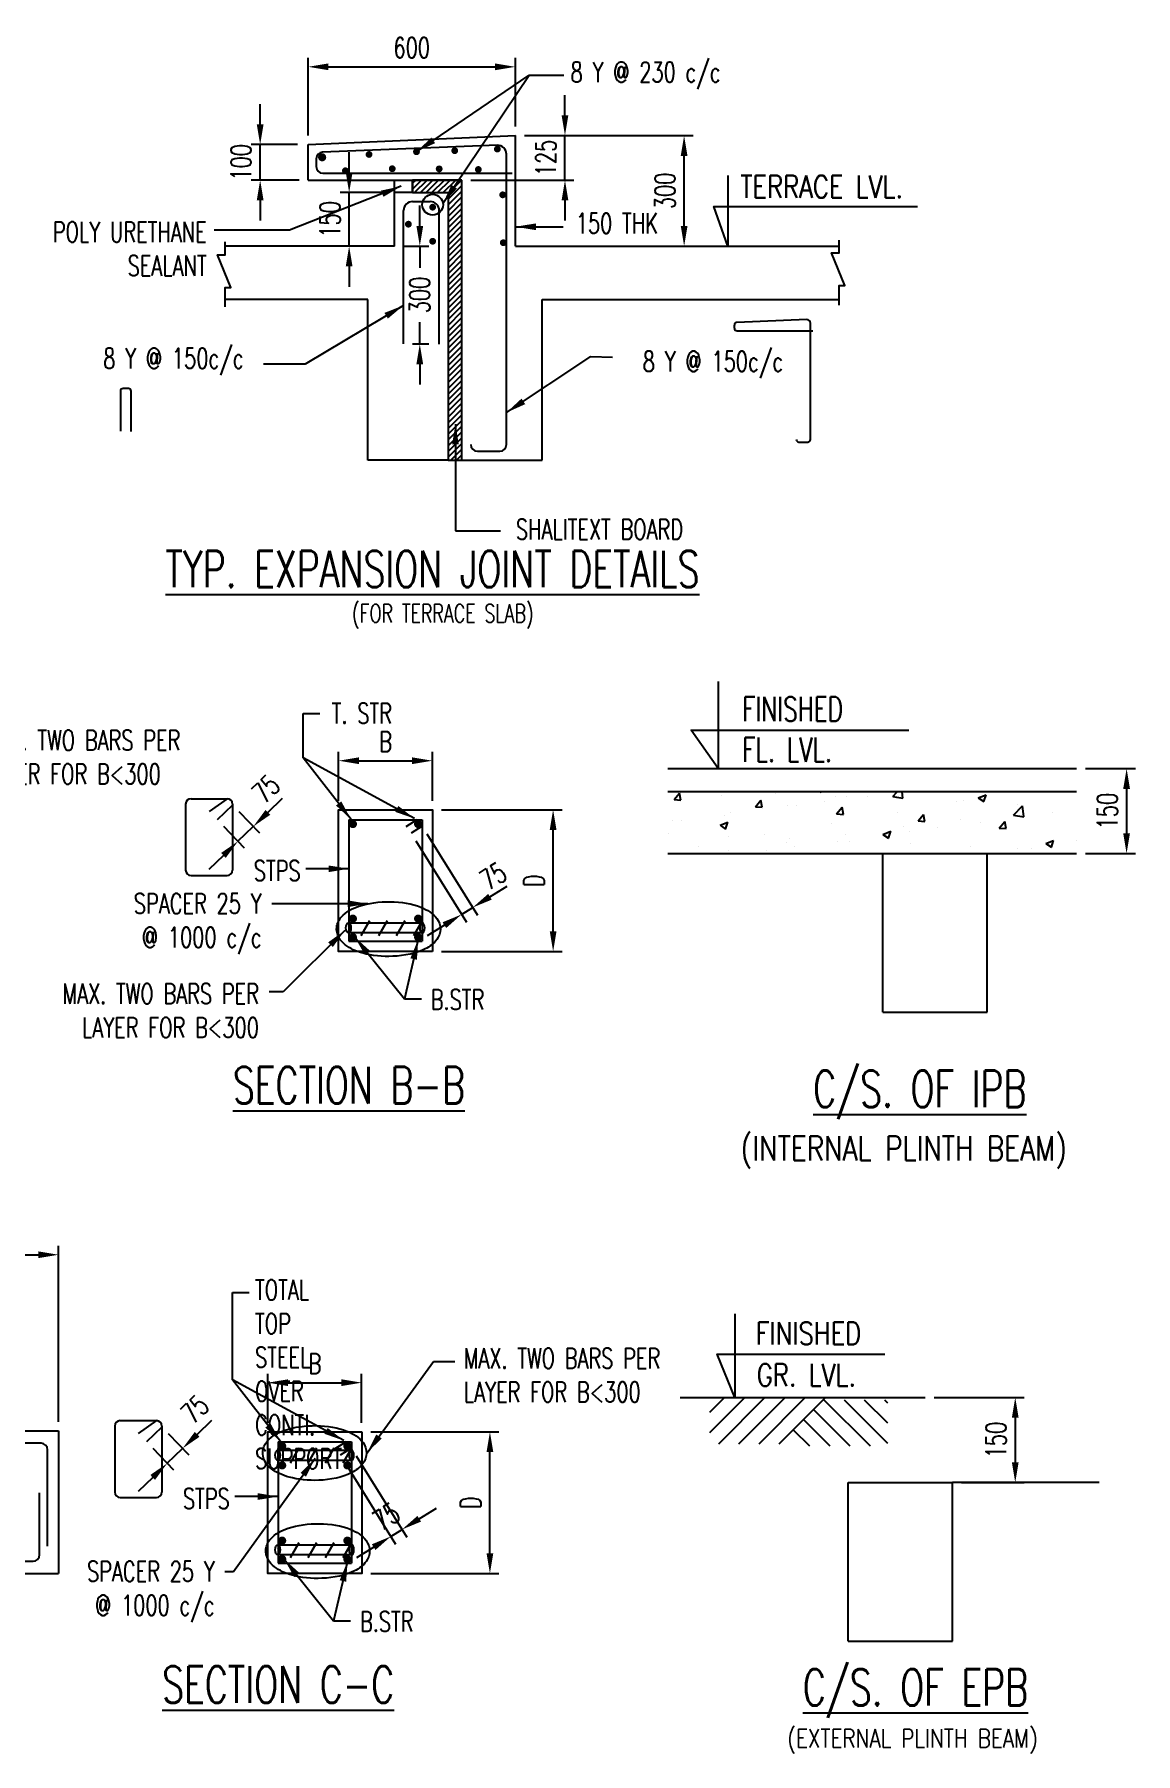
# Model space of a CAD drawing. Header units: inches. Extents: x 61991 to 161106, y 29687 to 64402.
# Drawn here: x 65869 to 66358, y 35035 to 35798 of the extents above; entities that cross this region are included whole.
import ezdxf

# ---------------------------------------------------------------- set-up
doc = ezdxf.new("R2010")
doc.units = ezdxf.units.IN
doc.header["$MEASUREMENT"] = 0
doc.header["$PDMODE"] = 2
for name, color, linetype in [('dim', 5, 'Continuous'), ('hatch', 8, 'Continuous'), ('level', 3, 'Continuous'), ('LEVEL SECTION', 3, 'Continuous'), ('LINE CUT', 8, 'Continuous'), ('R.C.C. STRUCTURE', 4, 'Continuous'), ('reinforcement', 6, 'Continuous'), ('REINFORCEMENT STIRRUPS', 2, 'Continuous'), ('TEXT MIDIUM', 2, 'Continuous'), ('TEXT NORMAL', 4, 'Continuous'), ('title', 6, 'Continuous')]:
    doc.layers.add(name, color=color, linetype=linetype)
doc.styles.add('ROMANS', font='R.SHX', dxfattribs={"width": 0.7})
doc.styles.add('T1', font='r.shx', dxfattribs={"width": 0.85, "height": 2.25})
doc.dimstyles.new('DIM96', dxfattribs={"dimscale": 0, "dimtxt": 9, "dimasz": 9, "dimexe": 4, "dimexo": 4, "dimgap": 4, "dimtad": 1, "dimdec": 0, "dimzin": 1, "dimdsep": 46, "dimlunit": 4, "dimtxsty": 'ROMANS', "dimcen": 0, "dimclrd": 5, "dimclre": 5, "dimclrt": 4, "dimadec": 0, "dimazin": 0, "dimtfac": 1, "dimtdec": 0, "dimtix": 1, "dimtmove": 2, "dimatfit": 3, "dimfxl": 0, "dimfrac": 1, "dimtzin": 0, "dimlwd": -1, "dimlwe": -1, "dimarcsym": 0})

# ---------------------------------------------------------------- blocks, each defined once
blk = doc.blocks.new('*D90')
at = {"layer": 'Defpoints', "color": 0, "transparency": 16777216}
for p in [(66082.49, 35753.26), (66157.42, 35753.26), (66082.49, 35704.15)]:
    blk.add_point(p, dxfattribs=at)
at = {"layer": 'dim', "color": 5, "transparency": 16777216}
for p, q in [((66086.49, 35753.26), (66161.42, 35753.26)), ((66157.42, 35713.15), (66157.42, 35744.26)), ((66086.49, 35704.15), (66161.42, 35704.15))]:
    blk.add_line(p, q, dxfattribs=at)
for points in [[(66155.92, 35744.26), (66158.92, 35744.26), (66157.42, 35753.26)], [(66155.92, 35713.15), (66158.92, 35713.15), (66157.42, 35704.15)]]:
    blk.add_solid(points, dxfattribs=at)
at = {"layer": 'dim', "color": 4, "transparency": 16777216, "insert": (66148.92, 35728.71), "char_height": 9, "attachment_point": 5, "rotation": 90, "style": 'ROMANS'}
blk.add_mtext('300', dxfattribs=at)
blk = doc.blocks.new('*D103')
at = {"layer": 'Defpoints', "color": 0, "transparency": 16777216}
for p in [(66008.68, 35727.91), (66028.89, 35727.91), (66028.89, 35704.15)]:
    blk.add_point(p, dxfattribs=at)
at = {"layer": 'dim', "color": 5, "transparency": 16777216}
for p, q in [((66008.68, 35736.91), (66008.68, 35745.91)), ((66024.89, 35727.91), (66004.68, 35727.91)), ((66008.68, 35704.15), (66008.68, 35727.91)), ((66024.89, 35704.15), (66004.68, 35704.15)), ((66008.68, 35695.15), (66008.68, 35686.15))]:
    blk.add_line(p, q, dxfattribs=at)
for points in [[(66007.18, 35736.91), (66010.18, 35736.91), (66008.68, 35727.91)], [(66007.18, 35695.15), (66010.18, 35695.15), (66008.68, 35704.15)]]:
    blk.add_solid(points, dxfattribs=at)
at = {"layer": 'dim', "color": 4, "transparency": 16777216, "insert": (66000.18, 35716.03), "char_height": 9, "attachment_point": 5, "rotation": 90, "style": 'ROMANS'}
blk.add_mtext('150 ', dxfattribs=at)
blk = doc.blocks.new('*D105')
at = {"layer": 'Defpoints', "color": 0, "transparency": 16777216}
for p in [(66028.89, 35704.15), (66040.05, 35704.15), (66032.85, 35660.71)]:
    blk.add_point(p, dxfattribs=at)
at = {"layer": 'dim', "color": 5, "transparency": 16777216}
for p, q in [((66040.05, 35713.15), (66040.05, 35722.15)), ((66032.89, 35704.15), (66044.05, 35704.15)), ((66040.05, 35704.15), (66040.05, 35694.53)), ((66040.05, 35660.71), (66040.05, 35670.33)), ((66036.85, 35660.71), (66044.05, 35660.71)), ((66040.05, 35651.71), (66040.05, 35642.71))]:
    blk.add_line(p, q, dxfattribs=at)
for points in [[(66038.55, 35713.15), (66041.55, 35713.15), (66040.05, 35704.15)], [(66038.55, 35651.71), (66041.55, 35651.71), (66040.05, 35660.71)]]:
    blk.add_solid(points, dxfattribs=at)
at = {"layer": 'dim', "color": 4, "transparency": 16777216, "insert": (66040.05, 35682.43), "char_height": 9, "attachment_point": 5, "rotation": 90, "style": 'ROMANS'}
blk.add_mtext('300 ', dxfattribs=at)
blk = doc.blocks.new('*D116')
at = {"layer": 'Defpoints', "color": 0, "transparency": 16777216}
for p in [(66082.49, 35783.8), (66082.49, 35753.26), (65990.46, 35749.3)]:
    blk.add_point(p, dxfattribs=at)
at = {"layer": 'dim', "color": 5, "transparency": 16777216}
for p, q in [((65990.46, 35753.3), (65990.46, 35787.8)), ((65999.46, 35783.8), (66073.49, 35783.8)), ((66082.49, 35757.26), (66082.49, 35787.8))]:
    blk.add_line(p, q, dxfattribs=at)
for points in [[(65999.46, 35785.3), (65999.46, 35782.3), (65990.46, 35783.8)], [(66073.49, 35785.3), (66073.49, 35782.3), (66082.49, 35783.8)]]:
    blk.add_solid(points, dxfattribs=at)
at = {"layer": 'dim', "color": 4, "transparency": 16777216, "insert": (66036.48, 35792.3), "char_height": 9, "attachment_point": 5, "style": 'ROMANS'}
blk.add_mtext('600', dxfattribs=at)
blk = doc.blocks.new('*D117')
at = {"layer": 'Defpoints', "color": 0, "transparency": 16777216}
for p in [(65969.17, 35749.28), (65989.78, 35749.28), (65990.46, 35733.47)]:
    blk.add_point(p, dxfattribs=at)
at = {"layer": 'dim', "color": 5, "transparency": 16777216}
for p, q in [((65969.17, 35758.28), (65969.17, 35767.28)), ((65985.78, 35749.28), (65965.17, 35749.28)), ((65969.17, 35733.47), (65969.17, 35749.28)), ((65986.46, 35733.47), (65965.17, 35733.47)), ((65969.17, 35724.47), (65969.17, 35715.47))]:
    blk.add_line(p, q, dxfattribs=at)
for points in [[(65967.67, 35758.28), (65970.67, 35758.28), (65969.17, 35749.28)], [(65967.67, 35724.47), (65970.67, 35724.47), (65969.17, 35733.47)]]:
    blk.add_solid(points, dxfattribs=at)
at = {"layer": 'dim', "color": 4, "transparency": 16777216, "insert": (65960.67, 35741.37), "char_height": 9, "attachment_point": 5, "rotation": 90, "style": 'ROMANS'}
blk.add_mtext('100 ', dxfattribs=at)
blk = doc.blocks.new('*D118')
at = {"layer": 'Defpoints', "color": 0, "transparency": 16777216}
for p in [(66082.49, 35753.26), (66104.52, 35753.26), (66058.73, 35733.47)]:
    blk.add_point(p, dxfattribs=at)
at = {"layer": 'dim', "color": 5, "transparency": 16777216}
for p, q in [((66104.52, 35762.26), (66104.52, 35771.26)), ((66086.49, 35753.26), (66108.52, 35753.26)), ((66104.52, 35733.47), (66104.52, 35753.26)), ((66062.73, 35733.47), (66108.52, 35733.47)), ((66104.52, 35724.47), (66104.52, 35715.47))]:
    blk.add_line(p, q, dxfattribs=at)
for points in [[(66103.02, 35762.26), (66106.02, 35762.26), (66104.52, 35753.26)], [(66103.02, 35724.47), (66106.02, 35724.47), (66104.52, 35733.47)]]:
    blk.add_solid(points, dxfattribs=at)
at = {"layer": 'dim', "color": 4, "transparency": 16777216, "insert": (66096.02, 35743.36), "char_height": 9, "attachment_point": 5, "rotation": 90, "style": 'ROMANS'}
blk.add_mtext('125 ', dxfattribs=at)
blk = doc.blocks.new('*D120')
at = {"layer": 'Defpoints', "color": 0, "transparency": 16777216}
for p in [(66264.4, 35192.76), (66276.61, 35155.02), (66304.45, 35155.02)]:
    blk.add_point(p, dxfattribs=at)
at = {"layer": 'dim', "color": 5, "transparency": 16777216}
for p, q in [((66268.4, 35192.76), (66308.45, 35192.76)), ((66304.45, 35183.76), (66304.45, 35164.02)), ((66280.61, 35155.02), (66308.45, 35155.02))]:
    blk.add_line(p, q, dxfattribs=at)
for points in [[(66302.95, 35183.76), (66305.95, 35183.76), (66304.45, 35192.76)], [(66302.95, 35164.02), (66305.95, 35164.02), (66304.45, 35155.02)]]:
    blk.add_solid(points, dxfattribs=at)
at = {"layer": 'dim', "color": 4, "transparency": 16777216, "insert": (66295.95, 35173.89), "char_height": 9, "attachment_point": 5, "rotation": 90, "style": 'ROMANS'}
blk.add_mtext('150', dxfattribs=at)
blk = doc.blocks.new('*D142')
at = {"layer": 'Defpoints', "color": 0, "transparency": 16777216}
for p in [(65879.63, 35256.18), (65769.37, 35215.76), (65879.63, 35177.98)]:
    blk.add_point(p, dxfattribs=at)
at = {"layer": 'dim', "color": 5, "transparency": 16777216}
for p, q in [((65769.37, 35219.76), (65769.37, 35260.18)), ((65778.37, 35256.18), (65870.63, 35256.18)), ((65879.63, 35181.98), (65879.63, 35260.18))]:
    blk.add_line(p, q, dxfattribs=at)
for points in [[(65778.37, 35257.68), (65778.37, 35254.68), (65769.37, 35256.18)], [(65870.63, 35257.68), (65870.63, 35254.68), (65879.63, 35256.18)]]:
    blk.add_solid(points, dxfattribs=at)
at = {"layer": 'dim', "color": 4, "transparency": 16777216, "insert": (65824.5, 35267.04), "char_height": 9, "attachment_point": 5, "style": 'ROMANS'}
blk.add_mtext('L(CANT)', dxfattribs=at)
blk = doc.blocks.new('*D154')
at = {"layer": 'Defpoints', "color": 0, "transparency": 16777216}
for p in [(66014.24, 35199.36), (65972.6, 35177.56), (66014.24, 35177.56)]:
    blk.add_point(p, dxfattribs=at)
at = {"layer": 'dim', "color": 5, "transparency": 16777216}
for p, q in [((65972.6, 35181.56), (65972.6, 35203.36)), ((66014.24, 35181.56), (66014.24, 35203.36)), ((65981.6, 35199.36), (66005.24, 35199.36))]:
    blk.add_line(p, q, dxfattribs=at)
for points in [[(65981.6, 35200.86), (65981.6, 35197.86), (65972.6, 35199.36)], [(66005.24, 35200.86), (66005.24, 35197.86), (66014.24, 35199.36)]]:
    blk.add_solid(points, dxfattribs=at)
at = {"layer": 'dim', "color": 4, "transparency": 16777216, "insert": (65993.42, 35207.86), "char_height": 9, "attachment_point": 5, "style": 'ROMANS'}
blk.add_mtext('B', dxfattribs=at)
blk = doc.blocks.new('*D155')
at = {"layer": 'Defpoints', "color": 0, "transparency": 16777216}
for p in [(66014.24, 35177.56), (66071.19, 35177.56), (66014.24, 35114.61)]:
    blk.add_point(p, dxfattribs=at)
at = {"layer": 'dim', "color": 5, "transparency": 16777216}
for p, q in [((66018.24, 35177.56), (66075.19, 35177.56)), ((66071.19, 35123.61), (66071.19, 35168.56)), ((66018.24, 35114.61), (66075.19, 35114.61))]:
    blk.add_line(p, q, dxfattribs=at)
for points in [[(66069.69, 35168.56), (66072.69, 35168.56), (66071.19, 35177.56)], [(66069.69, 35123.61), (66072.69, 35123.61), (66071.19, 35114.61)]]:
    blk.add_solid(points, dxfattribs=at)
at = {"layer": 'dim', "color": 4, "transparency": 16777216, "insert": (66062.69, 35146.09), "char_height": 9, "attachment_point": 5, "rotation": 90, "style": 'ROMANS'}
blk.add_mtext('D', dxfattribs=at)
blk = doc.blocks.new('*X12')
at = {"color": 0}
for p, q in [((50956, 68067), (51004, 68125)), ((50956, 68067), (51016, 68062)), ((51016, 68062), (51004, 68125)), ((51376, 68105), (51376, 68105)), ((51673, 68004), (51721, 68062)), ((51673, 68004), (51733, 67999)), ((51733, 67999), (51721, 68062)), ((51848, 68118), (51848, 68118)), ((51956, 68017), (51956, 68017)), ((52035, 68013), (52035, 68013)), ((52241, 68135), (52251, 68129)), ((52251, 68129), (52253, 68135)), ((52286, 68046), (52286, 68046)), ((52382, 68096), (52382, 68096)), ((52390, 67942), (52439, 67999)), ((52450, 67936), (52439, 67999)), ((52476, 68092), (52476, 68092)), ((52664, 68096), (52664, 68096)), ((52885, 68095), (52923, 68135)), ((52885, 68095), (52974, 68081)), ((52916, 68073), (52916, 68073)), ((52974, 68081), (52967, 68135)), ((53450, 68051), (53450, 68051)), ((53507, 68056), (53507, 68056)), ((53638, 68083), (53708, 68109)), ((53638, 68083), (53688, 68049)), ((53688, 68049), (53708, 68109)), ((53952, 67930), (54030, 68011)), ((53983, 68028), (53983, 68028)), ((54041, 67916), (54030, 68011)), ((50938, 67883), (50938, 67883)), ((51025, 67880), (51025, 67880)), ((51361, 67840), (51431, 67867)), ((51361, 67840), (51410, 67807)), ((51404, 67930), (51404, 67930)), ((51410, 67807), (51431, 67867)), ((51451, 67953), (51451, 67953)), ((52341, 67856), (52341, 67856)), ((52390, 67942), (52450, 67936)), ((52924, 67956), (52924, 67956)), ((53108, 67879), (53156, 67936)), ((53108, 67879), (53167, 67874)), ((53167, 67874), (53156, 67936)), ((53482, 67894), (53482, 67894)), ((53662, 67867), (53662, 67867)), ((53825, 67816), (53873, 67874)), ((53885, 67811), (53873, 67874)), ((53952, 67930), (54041, 67916)), ((54001, 67969), (54001, 67969)), ((54293, 67950), (54293, 67950)), ((50905, 67767), (50905, 67767)), ((51438, 67744), (51438, 67744)), ((51757, 67755), (51757, 67755)), ((51944, 67685), (51944, 67685)), ((51972, 67722), (51972, 67722)), ((52401, 67701), (52401, 67701)), ((52464, 67760), (52464, 67760)), ((52506, 67699), (52506, 67699)), ((52798, 67760), (52868, 67787)), ((52798, 67760), (52848, 67726)), ((52848, 67726), (52868, 67787)), ((52977, 67830), (52977, 67830)), ((53033, 67784), (53033, 67784)), ((53283, 67817), (53283, 67817)), ((53825, 67816), (53885, 67811)), ((54235, 67680), (54305, 67707)), ((54285, 67646), (54305, 67707)), ((54503, 67706), (54503, 67706)), ((51174, 67655), (51174, 67655)), ((51439, 67621), (51439, 67621)), ((51772, 67618), (51772, 67618)), ((52022, 67651), (52022, 67651)), ((53040, 67677), (53040, 67677)), ((53574, 67654), (53574, 67654)), ((53989, 67636), (53989, 67636)), ((54107, 67632), (54107, 67632)), ((54235, 67680), (54285, 67646)), ((54281, 67589), (54281, 67589))]:
    blk.add_line(p, q, dxfattribs=at)
blk = doc.blocks.new('*D156')
at = {"layer": 'Defpoints', "color": 0, "transparency": 16777216}
for p in [(66331.61, 35472.1), (66331.61, 35434.36), (66353.89, 35434.36)]:
    blk.add_point(p, dxfattribs=at)
at = {"layer": 'dim', "color": 5, "transparency": 16777216}
for p, q in [((66335.61, 35472.1), (66357.89, 35472.1)), ((66353.89, 35463.1), (66353.89, 35443.36)), ((66335.61, 35434.36), (66357.89, 35434.36))]:
    blk.add_line(p, q, dxfattribs=at)
for points in [[(66352.39, 35463.1), (66355.39, 35463.1), (66353.89, 35472.1)], [(66352.39, 35443.36), (66355.39, 35443.36), (66353.89, 35434.36)]]:
    blk.add_solid(points, dxfattribs=at)
at = {"layer": 'dim', "color": 4, "transparency": 16777216, "insert": (66345.39, 35453.23), "char_height": 9, "attachment_point": 5, "rotation": 90, "style": 'ROMANS'}
blk.add_mtext('150', dxfattribs=at)
blk = doc.blocks.new('*D157')
at = {"layer": 'Defpoints', "color": 0, "transparency": 16777216}
for p in [(65925.47, 35179.68), (65918.67, 35173.09), (65934.71, 35170.14)]:
    blk.add_point(p, dxfattribs=at)
at = {"layer": 'dim', "color": 5, "transparency": 16777216}
for p, q in [((65941.17, 35176.4), (65947.64, 35182.66)), ((65928.25, 35176.8), (65937.5, 35167.27)), ((65921.45, 35170.22), (65930.7, 35160.68)), ((65927.91, 35163.55), (65934.71, 35170.14)), ((65921.45, 35157.29), (65914.99, 35151.02))]:
    blk.add_line(p, q, dxfattribs=at)
for points in [[(65940.13, 35177.48), (65942.22, 35175.32), (65934.71, 35170.14)], [(65920.41, 35158.37), (65922.49, 35156.21), (65927.91, 35163.55)]]:
    blk.add_solid(points, dxfattribs=at)
at = {"layer": 'dim', "color": 4, "transparency": 16777216, "insert": (65940.19, 35187.56), "char_height": 9, "attachment_point": 5, "rotation": 44.0995, "style": 'ROMANS'}
blk.add_mtext('75', dxfattribs=at)
blk = doc.blocks.new('*D158')
at = {"layer": 'Defpoints', "color": 0, "transparency": 16777216}
for p in [(66004.75, 35167.13), (66009.7, 35170.22), (66032.16, 35134.16)]:
    blk.add_point(p, dxfattribs=at)
at = {"layer": 'dim', "color": 5, "transparency": 16777216}
for p, q in [((66006.86, 35163.74), (66029.32, 35127.68)), ((66011.81, 35166.82), (66034.27, 35130.77)), ((66039.8, 35138.92), (66047.44, 35143.68)), ((66027.21, 35131.08), (66032.16, 35134.16)), ((66019.57, 35126.32), (66011.93, 35121.56))]:
    blk.add_line(p, q, dxfattribs=at)
for points in [[(66039, 35140.19), (66040.59, 35137.65), (66032.16, 35134.16)], [(66018.78, 35127.59), (66020.36, 35125.05), (66027.21, 35131.08)]]:
    blk.add_solid(points, dxfattribs=at)
at = {"layer": 'dim', "color": 4, "transparency": 16777216, "insert": (66025.19, 35139.83), "char_height": 9, "attachment_point": 5, "rotation": 31.92049, "style": 'ROMANS'}
blk.add_mtext('75', dxfattribs=at)
blk = doc.blocks.new('*D162')
at = {"layer": 'Defpoints', "color": 0, "transparency": 16777216}
for p in [(66041.1, 35446.47), (66036.15, 35443.39), (66063.56, 35410.42)]:
    blk.add_point(p, dxfattribs=at)
at = {"layer": 'dim', "color": 5, "transparency": 16777216}
for p, q in [((66038.27, 35440), (66060.73, 35403.94)), ((66043.22, 35443.08), (66065.68, 35407.02)), ((66071.2, 35415.17), (66078.84, 35419.93)), ((66058.61, 35407.33), (66063.56, 35410.42)), ((66050.98, 35402.57), (66043.34, 35397.82))]:
    blk.add_line(p, q, dxfattribs=at)
for points in [[(66070.41, 35416.45), (66072, 35413.9), (66063.56, 35410.42)], [(66050.18, 35403.85), (66051.77, 35401.3), (66058.61, 35407.33)]]:
    blk.add_solid(points, dxfattribs=at)
at = {"layer": 'dim', "color": 4, "transparency": 16777216, "insert": (66072.66, 35424.32), "char_height": 9, "attachment_point": 5, "rotation": 31.92049, "style": 'ROMANS'}
blk.add_mtext('75', dxfattribs=at)
blk = doc.blocks.new('*D163')
at = {"layer": 'Defpoints', "color": 0, "transparency": 16777216}
for p in [(66045.65, 35475.61), (66004.01, 35453.82), (66045.65, 35453.82)]:
    blk.add_point(p, dxfattribs=at)
at = {"layer": 'dim', "color": 5, "transparency": 16777216}
for p, q in [((66004.01, 35457.82), (66004.01, 35479.61)), ((66045.65, 35457.82), (66045.65, 35479.61)), ((66013.01, 35475.61), (66036.65, 35475.61))]:
    blk.add_line(p, q, dxfattribs=at)
for points in [[(66013.01, 35477.11), (66013.01, 35474.11), (66004.01, 35475.61)], [(66036.65, 35477.11), (66036.65, 35474.11), (66045.65, 35475.61)]]:
    blk.add_solid(points, dxfattribs=at)
at = {"layer": 'dim', "color": 4, "transparency": 16777216, "insert": (66024.83, 35484.11), "char_height": 9, "attachment_point": 5, "style": 'ROMANS'}
blk.add_mtext('B', dxfattribs=at)
blk = doc.blocks.new('*D164')
at = {"layer": 'Defpoints', "color": 0, "transparency": 16777216}
for p in [(65956.87, 35455.93), (65950.08, 35449.35), (65966.12, 35446.39)]:
    blk.add_point(p, dxfattribs=at)
at = {"layer": 'dim', "color": 5, "transparency": 16777216}
for p, q in [((65972.58, 35452.66), (65979.04, 35458.92)), ((65952.86, 35446.47), (65962.1, 35436.93)), ((65959.32, 35439.81), (65966.12, 35446.39)), ((65959.66, 35453.06), (65968.9, 35443.52)), ((65952.86, 35433.54), (65946.39, 35427.28))]:
    blk.add_line(p, q, dxfattribs=at)
for points in [[(65971.54, 35453.73), (65973.63, 35451.58), (65966.12, 35446.39)], [(65951.81, 35434.62), (65953.9, 35432.47), (65959.32, 35439.81)]]:
    blk.add_solid(points, dxfattribs=at)
at = {"layer": 'dim', "color": 4, "transparency": 16777216, "insert": (65971.78, 35463.08), "char_height": 9, "attachment_point": 5, "rotation": 44.0995, "style": 'ROMANS'}
blk.add_mtext('75', dxfattribs=at)
blk = doc.blocks.new('*D165')
at = {"layer": 'Defpoints', "color": 0, "transparency": 16777216}
for p in [(66045.65, 35453.82), (66099.25, 35453.82), (66045.65, 35390.87)]:
    blk.add_point(p, dxfattribs=at)
at = {"layer": 'dim', "color": 5, "transparency": 16777216}
for p, q in [((66049.65, 35453.82), (66103.25, 35453.82)), ((66099.25, 35399.87), (66099.25, 35444.82)), ((66049.65, 35390.87), (66103.25, 35390.87))]:
    blk.add_line(p, q, dxfattribs=at)
for points in [[(66097.75, 35444.82), (66100.75, 35444.82), (66099.25, 35453.82)], [(66097.75, 35399.87), (66100.75, 35399.87), (66099.25, 35390.87)]]:
    blk.add_solid(points, dxfattribs=at)
at = {"layer": 'dim', "color": 4, "transparency": 16777216, "insert": (66090.75, 35422.34), "char_height": 9, "attachment_point": 5, "rotation": 90, "style": 'ROMANS'}
blk.add_mtext('D', dxfattribs=at)

msp = doc.modelspace()

# ---------------------------------------------------------------- hatches: boundary and pattern name
at = {"layer": 'hatch'}
h = msp.add_hatch(dxfattribs=at)
h.set_pattern_fill('ANSI31', color=256, scale=14.4, style=0)
h.set_pattern_definition([(45, (64605.2513, 35303.4575), (-1.2727922, 1.2727922), [])])
h.paths.add_polyline_path([(66036.80701, 35733.46529), (66058.7344, 35733.46518), (66058.73451, 35609.11334), (66052.64622, 35609.11334), (66052.64622, 35727.90741), (66036.80701, 35727.90741)])
at = {"layer": 'reinforcement'}
h = msp.add_hatch(dxfattribs=at)
h.set_pattern_fill('ANSI31', color=8, scale=54, angle=15, style=0)
h.set_pattern_definition([(60, (64362.4496, 34454.338), (-5.845671, 3.375), [])])
h.paths.add_polyline_path([(66008.53561, 35403.59205), (66008.53561, 35399.09205), (66042.7922, 35399.09205), (66042.7922, 35403.59205)])
h.paths.add_polyline_path([(66008.53561, 35404.67205), (66008.53561, 35403.59205), (66042.7922, 35403.59205), (66042.7922, 35404.67205)])
h.paths.add_polyline_path([(66008.53561, 35399.09205), (66008.53561, 35398.01205), (66042.7922, 35398.01205), (66042.7922, 35399.09205)])
h = msp.add_hatch(dxfattribs=at)
h.set_pattern_fill('ANSI31', color=8, scale=54, angle=15, style=0)
h.set_pattern_definition([(60, (64331.0436, 34220.104), (-5.845671, 3.375), [])])
h.paths.add_polyline_path([(65977.12958, 35169.35766), (65977.12958, 35164.85766), (66011.38616, 35164.85766), (66011.38616, 35169.35766)])
h.paths.add_polyline_path([(65977.12958, 35170.43766), (65977.12958, 35169.35766), (66011.38616, 35169.35766), (66011.38616, 35170.43766)])
h.paths.add_polyline_path([(65977.12958, 35164.85766), (65977.12958, 35163.77766), (66011.38616, 35163.77766), (66011.38616, 35164.85766)])
h = msp.add_hatch(dxfattribs=at)
h.set_pattern_fill('ANSI31', color=8, scale=54, angle=15, style=0)
h.set_pattern_definition([(60, (64331.0436, 34178.0824), (-5.845671, 3.375), [])])
h.paths.add_polyline_path([(65977.12958, 35127.33628), (65977.12958, 35122.83628), (66011.38616, 35122.83628), (66011.38616, 35127.33628)])
h.paths.add_polyline_path([(65977.12958, 35128.41628), (65977.12958, 35127.33628), (66011.38616, 35127.33628), (66011.38616, 35128.41628)])
h.paths.add_polyline_path([(65977.12958, 35122.83628), (65977.12958, 35121.75628), (66011.38616, 35121.75628), (66011.38616, 35122.83628)])

# ---------------------------------------------------------------- linework, layer by layer
at = {"layer": 'dim'}
msp.add_line((65969.17451, 35733.46518), (65969.17451, 35749.27527), dxfattribs=at)
at = {"layer": 'hatch', "color": 2, "ltscale": 4}
msp.add_line((66036.80701, 35727.90741), (66036.80701, 35733.46529), dxfattribs=at)
at = {"layer": 'hatch'}
for p, q in [((66168.86848, 35186.27439), (66175.33942, 35192.74757)), ((66168.86848, 35177.30643), (66184.30428, 35192.74757)), ((66172.75948, 35172.23081), (66193.26913, 35192.74757)), ((66181.72434, 35172.23081), (66202.23399, 35192.74757)), ((66190.68919, 35172.23081), (66211.19885, 35192.74757)), ((66199.65405, 35172.23081), (66220.1637, 35192.74757)), ((66214.87467, 35187.4567), (66231.04922, 35171.27654)), ((66219.50442, 35191.7933), (66240.01407, 35171.27654)), ((66228.46928, 35191.7933), (66247.74238, 35172.51352)), ((66237.43413, 35191.7933), (66247.74238, 35181.48148)), ((66246.39899, 35191.7933), (66247.74238, 35190.44944)), ((66210.39224, 35182.97272), (66222.08436, 35171.27654)), ((66205.90981, 35178.48873), (66213.1195, 35171.27654))]:
    msp.add_line(p, q, dxfattribs=at)
at = {"layer": 'hatch', "color": 2, "ltscale": 4}
msp.add_lwpolyline([(66036.80701, 35727.90741), (66028.8874, 35727.90741), (66028.8874, 35733.46529), (66036.80701, 35733.46529)], close=True, dxfattribs=at)
at = {"layer": 'hatch'}
msp.add_lwpolyline([(66058.7344, 35733.46518), (66036.80701, 35733.46529), (66036.80701, 35727.90741), (66052.64622, 35727.90741), (66052.64622, 35609.11334), (66058.73451, 35609.11334)], close=True, dxfattribs=at)
msp.add_circle((66045.75043, 35722.56454), 4.60725, dxfattribs=at)
for points in [[(66049.18865, 35400.84459), (66049.18865, 35402.52176), (66048.033, 35405.56332), (66044.71678, 35408.54787), (66038.46182, 35411.76895), (66026.96353, 35413.76033), (66013.30841, 35411.83487), (66005.66038, 35407.65259), (66002.56136, 35401.97431), (66003.72888, 35396.88654), (66007.64627, 35392.82281), (66015.25277, 35389.40254), (66028.96304, 35387.98619), (66041.25828, 35390.62961), (66047.67177, 35395.35779), (66049.20338, 35399.1171), (66049.18865, 35400.84459)], [(66016.37813, 35168.12653), (66016.37813, 35169.8037), (66015.22247, 35172.84527), (66011.90625, 35175.82981), (66005.6513, 35179.0509), (65994.153, 35181.04228), (65980.49788, 35179.11681), (65972.84986, 35174.93454), (65969.75083, 35169.25625), (65970.91835, 35164.16849), (65974.83574, 35160.10475), (65982.44224, 35156.68449), (65996.15252, 35155.26813), (66008.44776, 35157.91155), (66014.86124, 35162.63974), (66016.39285, 35166.39904), (66016.37813, 35168.12653)], [(66017.78262, 35124.58881), (66017.78262, 35126.26598), (66016.62697, 35129.30755), (66013.31074, 35132.29209), (66007.05579, 35135.51318), (65995.5575, 35137.50456), (65981.90237, 35135.57909), (65974.25435, 35131.39682), (65971.15532, 35125.71853), (65972.32284, 35120.63077), (65976.24024, 35116.56703), (65983.84673, 35113.14677), (65997.55701, 35111.73041), (66009.85225, 35114.37383), (66016.26574, 35119.10202), (66017.79734, 35122.86132), (66017.78262, 35124.58881)]]:
    msp.add_open_spline(points, degree=3, knots=[0, 0, 0, 0, 0.300641609, 0.568906735, 0.837171861, 1.534204895, 2.23123793, 2.774137144, 3.086640724, 3.384832418, 3.650911464, 4.151037134, 4.800775171, 5.565983619, 5.978638693, 6.283185307, 6.283185307, 6.283185307, 6.283185307], dxfattribs=at)
at = {"layer": 'level', "color": 2}
for points in [[(66176.88898, 35735.47326), (66176.88898, 35704.1486), (66170.56756, 35721.81879), (66261.01491, 35721.81879)], [(66179.91614, 35230.00199), (66179.91614, 35192.75724), (66172.03873, 35212.03165), (66246.51047, 35212.03165)]]:
    msp.add_lwpolyline(points, dxfattribs=at)
at = {"layer": 'LEVEL SECTION'}
msp.add_lwpolyline([(66172.59507, 35510.71635), (66172.59507, 35472.09748), (66160.56801, 35489.14156), (66257.17509, 35489.14156)], dxfattribs=at)
at = {"layer": 'LINE CUT'}
for points in [[(65953.60139, 35677.13113), (65953.60128, 35685.84087), (65956.13451, 35685.84087), (65950.16333, 35700.31184), (65953.60128, 35700.31184), (65953.60128, 35705.99232)], [(66226.2697, 35677.96378), (66226.26959, 35686.67352), (66228.80282, 35686.67352), (66222.83164, 35701.14449), (66226.26959, 35701.14449), (66226.26959, 35706.82497)]]:
    msp.add_lwpolyline(points, dxfattribs=at)
at = {"layer": 'R.C.C. STRUCTURE'}
for p, q in [((65990.45756, 35749.30449), (66082.49321, 35753.26419)), ((66082.49321, 35704.1486), (66082.49321, 35753.26419)), ((65990.45756, 35733.46529), (65990.45756, 35749.30449)), ((65990.45756, 35733.46529), (66058.73451, 35733.46529)), ((66028.8874, 35704.1486), (66028.8874, 35727.90741)), ((66028.8874, 35704.1486), (65953.60139, 35704.1486)), ((66082.49321, 35704.1486), (66226.26959, 35704.1486)), ((66017.008, 35680.38989), (65953.60139, 35680.38989)), ((66017.008, 35609.11334), (66017.008, 35680.38989)), ((66094.37262, 35680.38989), (66226.26967, 35680.38989)), ((66094.37262, 35609.11334), (66094.37262, 35680.38989)), ((66052.64622, 35609.11334), (66017.008, 35609.11334)), ((66058.73451, 35609.11334), (66094.37262, 35609.11334)), ((66150.19642, 35472.09748), (66331.61321, 35472.09748)), ((66150.19642, 35461.91183), (66331.61321, 35461.91183)), ((66150.19642, 35434.35801), (66331.61321, 35434.35801)), ((66245.63761, 35363.91093), (66245.63761, 35434.35801)), ((66291.93147, 35363.91093), (66291.93147, 35434.35801)), ((66245.63761, 35363.91093), (66291.93147, 35363.91093)), ((66155.67283, 35192.75724), (66264.4021, 35192.75724)), ((65769.37048, 35177.97753), (65879.62608, 35177.97753)), ((65879.62608, 35177.97753), (65879.62608, 35114.61114)), ((66230.31515, 35084.57069), (66230.31515, 35155.01777)), ((66230.31515, 35155.01777), (66276.60912, 35155.01777)), ((66276.60912, 35084.57069), (66276.60912, 35155.01777)), ((66341.78277, 35155.01777), (66276.60912, 35155.01777)), ((65769.37048, 35114.61114), (65879.62608, 35114.61114)), ((66230.31515, 35084.57069), (66276.60912, 35084.57069))]:
    msp.add_line(p, q, dxfattribs=at)
for points in [[(66045.65029, 35390.86691), (66004.00947, 35390.86691), (66004.00947, 35453.81506), (66045.65029, 35453.81506)], [(66014.24425, 35177.55928), (66014.24425, 35114.61114), (65972.60343, 35114.61114), (65972.60343, 35177.55928)]]:
    msp.add_lwpolyline(points, close=True, dxfattribs=at)
at = {"layer": 'reinforcement'}
for p, q in [((66036.80701, 35723.94772), (66044.72672, 35723.94772)), ((66032.84732, 35660.71316), (66032.84732, 35719.98781)), ((66048.68642, 35660.6813), (66048.68642, 35719.98781)), ((66179.74639, 35667.71903), (66179.74639, 35669.08881)), ((66211.95028, 35671.51283), (66180.8871, 35670.27588)), ((66213.53418, 35618.33758), (66213.53418, 35669.92882)), ((66180.93434, 35666.53108), (66214.55701, 35666.53108)), ((66208.38643, 35617.14962), (66212.34634, 35617.14962))]:
    msp.add_line(p, q, dxfattribs=at)
for points in [[(66062.69437, 35616.04295, 0.414213562), (66065.66422, 35613.0731), (66075.56367, 35613.0731, 0.414213562), (66078.53352, 35616.04295), (66078.53352, 35745.02146, 0.414213916), (66074.57372, 35748.98126), (65996.91554, 35745.88872, 0.402599215), (65994.0639, 35742.92122), (65994.0639, 35739.49656, 0.414213562), (65997.03375, 35736.52671), (66081.09048, 35736.52671)], [(65911.85644, 35621.81818), (65911.85644, 35639.71919, 0.414213562), (65910.6685, 35640.90713), (65908.29259, 35640.90713, 0.414213562), (65907.10465, 35639.71919), (65907.10465, 35621.93683)], [(65874.77336, 35126.69438), (65874.77336, 35169.59643, 0.414213562), (65871.87197, 35172.49783), (65121.15391, 35172.49783), (65117.97944, 35167.4579)], [(64960.09754, 35150.40086), (64960.09754, 35122.94394, 0.414213562), (64962.99894, 35120.04254), (65868.31917, 35120.04254, 0.414213562), (65871.22057, 35122.94394), (65871.22057, 35150.40086)]]:
    msp.add_lwpolyline(points, format="xyb", dxfattribs=at)
for points, const_width in [([(65995.78714, 35743.62764, 1), (65997.58714, 35743.62764, 1)], 1.8), ([(66016.74477, 35744.87481, 1), (66018.28274, 35744.87481, 1)], 1.47773), ([(66037.81072, 35746.07012, 1), (66039.3487, 35746.07012, 1)], 1.47773), ([(66054.80712, 35746.54835, 1), (66056.3452, 35746.54835, 1)], 1.47773), ([(66073.71865, 35747.26565, 1), (66075.25674, 35747.26565, 1)], 1.47773), ([(66006.24557, 35737.63229, 1), (66007.78366, 35737.63229, 1)], 1.47773), ([(66027.04401, 35738.52724, 1), (66028.58198, 35738.52724, 1)], 1.47773), ([(66047.88804, 35738.46769, 1), (66049.42613, 35738.46769, 1)], 1.47773), ([(66065.27819, 35738.18743, 1), (66066.81627, 35738.18743, 1)], 1.47773), ([(66076.11258, 35726.94347, 1), (66077.65066, 35726.94347, 1)], 1.47773), ([(66044.99226, 35721.44448, 1), (66046.53035, 35721.44448, 1)], 1.47773), ([(66034.21995, 35713.90259, 1), (66035.75803, 35713.90259, 1)], 1.47773), ([(66044.99226, 35706.31697, 1), (66046.53035, 35706.31697, 1)], 1.47773), ([(66076.35197, 35705.66493, 1), (66077.89005, 35705.66493, 1)], 1.47773), ([(66009.44089, 35447.47847, 1), (66011.25132, 35447.47847, 1)], 1.81047), ([(66038.40843, 35447.47847, 1), (66040.21887, 35447.47847, 1)], 1.81047), ([(66009.44089, 35405.45709, 1), (66011.25132, 35405.45709, 1)], 1.81047), ([(66038.40843, 35405.45709, 1), (66040.21887, 35405.45709, 1)], 1.81047), ([(66009.44089, 35397.20361, -1), (66011.25132, 35397.20361, -1)], 1.81047), ([(66038.40843, 35397.20361, -1), (66040.21887, 35397.20361, -1)], 1.81047), ([(65978.03485, 35171.2227, 1), (65979.84529, 35171.2227, 1)], 1.81047), ([(66007.00239, 35171.2227, 1), (66008.81283, 35171.2227, 1)], 1.81047), ([(65978.03485, 35162.61952, 1), (65979.84529, 35162.61952, 1)], 1.81047), ([(66007.00239, 35162.61952, 1), (66008.81283, 35162.61952, 1)], 1.81047), ([(65978.03485, 35129.20131, 1), (65979.84529, 35129.20131, 1)], 1.81047), ([(66007.00239, 35129.20131, 1), (66008.81283, 35129.20131, 1)], 1.81047), ([(65978.03485, 35120.94783, -1), (65979.84529, 35120.94783, -1)], 1.81047), ([(66007.00239, 35120.94783, -1), (66008.81283, 35120.94783, -1)], 1.81047)]:
    msp.add_lwpolyline(points, format="xyb", close=True, dxfattribs=dict(at, const_width=const_width))
at = {"layer": 'reinforcement', "color": 8}
for points in [[(66008.35686, 35403.59205), (66041.13607, 35403.59205)], [(66041.13607, 35399.09205), (66008.35686, 35399.09205)], [(65976.95083, 35169.35766), (66009.73003, 35169.35766)], [(66009.73003, 35164.85766), (65976.95083, 35164.85766)], [(65976.95083, 35127.33628), (66009.73003, 35127.33628)], [(66009.73003, 35122.83628), (65976.95083, 35122.83628)]]:
    msp.add_lwpolyline(points, dxfattribs=at)
at = {"layer": 'reinforcement'}
for centre, radius, start, end in [((66036.80701, 35719.98781), 3.9598, 90, 180), ((66044.72672, 35719.98781), 3.9598, 0, 90), ((66180.93434, 35669.08881), 1.18794, 92.28068633, 180), ((66180.93434, 35667.71903), 1.18794, 180, 270), ((66211.95028, 35669.92882), 1.58392, 0, 90), ((66208.38643, 35618.33758), 1.18794, 180, 270), ((66212.34634, 35618.33758), 1.18794, 270, 0)]:
    msp.add_arc(centre, radius, start, end, dxfattribs=at)
at = {"layer": 'reinforcement', "color": 8}
for centre in [(66008.35686, 35401.34205), (65976.95083, 35167.10766), (65976.95083, 35125.08628)]:
    msp.add_ellipse(centre, major_axis=(0, 2.25), ratio=0.482881464, dxfattribs=at)
at = {"layer": 'reinforcement', "color": 8, "extrusion": (0, 0, -1)}
for centre in [(66041.13607, 35401.34205), (66009.73003, 35167.10766), (66009.73003, 35125.08628)]:
    msp.add_ellipse(centre, major_axis=(0, 2.25), ratio=0.482881464, dxfattribs=at)
at = {"layer": 'REINFORCEMENT STIRRUPS'}
for p, q in [((65936.06727, 35456.34817), (65936.06727, 35427.02841)), ((65938.46723, 35458.74814), (65954.49573, 35458.74814)), ((65954.50386, 35458.74814), (65946.45803, 35453.00075)), ((65956.87416, 35455.93311), (65950.07637, 35449.34571)), ((65956.8957, 35456.34817), (65956.8957, 35427.02841)), ((66008.53561, 35449.28891), (66008.53561, 35395.39317)), ((66008.53561, 35449.28891), (66041.12414, 35449.28891)), ((66038.73231, 35449.28891), (66033.78242, 35446.2056)), ((66041.10261, 35446.47388), (66036.15283, 35443.39046)), ((66041.12414, 35449.28891), (66041.12414, 35395.39317)), ((65938.46723, 35424.62834), (65954.49573, 35424.62834)), ((66008.53561, 35395.39317), (66041.12414, 35395.39317)), ((65904.66123, 35180.0924), (65904.66123, 35150.77264)), ((65907.0612, 35182.49236), (65923.0897, 35182.49236)), ((65923.09783, 35182.49236), (65915.05199, 35176.74497)), ((65925.46813, 35179.67734), (65918.67034, 35173.08993)), ((65925.48966, 35180.0924), (65925.48966, 35150.77264)), ((65977.12958, 35173.03313), (66009.7181, 35173.03313)), ((65977.12958, 35173.03313), (65977.12958, 35119.13739)), ((66007.32627, 35173.03313), (66002.37638, 35169.94982)), ((66009.7181, 35173.03313), (66009.7181, 35119.13739)), ((66009.69657, 35170.21811), (66004.74679, 35167.13468)), ((65907.0612, 35148.37256), (65923.0897, 35148.37256)), ((65977.12958, 35119.13739), (66009.7181, 35119.13739))]:
    msp.add_line(p, q, dxfattribs=at)
for centre, start, end in [((65938.46723, 35456.34817), 90, 180), ((65954.49573, 35456.34817), 0, 90), ((65938.46723, 35427.02841), 180, 270), ((65954.49573, 35427.02841), 270, 0), ((65907.0612, 35180.0924), 90, 180), ((65923.0897, 35180.0924), 0, 90), ((65907.0612, 35150.77264), 180, 270), ((65923.0897, 35150.77264), 270, 0)]:
    msp.add_arc(centre, 2.4, start, end, dxfattribs=at)

# ---------------------------------------------------------------- block references
at = {"layer": 'hatch', "xscale": 0.05031738281104481, "yscale": 0.05031738281104481, "zscale": 0.05031936301916932}
msp.add_blockref('*X12', (63589.0179, 32033.38556), dxfattribs=at)

# ---------------------------------------------------------------- texts
at = {"layer": 'level', "color": 2, "style": 'T1', "width": 0.8}
for s, p in [('TERRACE LVL.', (66182.37314, 35725.61281)), ('FINISHED', (66189.23859, 35216.29589)), ('GR. LVL.', (66189.67903, 35197.82919))]:
    msp.add_text(s, height=9.9, dxfattribs=at).set_placement(p)
at = {"layer": 'LEVEL SECTION', "insert": (66183.28163, 35489.54912), "char_height": 10.8, "attachment_point": 4, "style": 'ROMANS'}
msp.add_mtext('FINISHED \\PFL. LVL.', dxfattribs=at)
at = {"layer": 'TEXT MIDIUM', "color": 2}
for s, height, style, width, p in [('(FOR TERRACE SLAB)', 8.1, 'ROMANS', 0.7, (66009.94651, 35536.97908)), ('(INTERNAL PLINTH BEAM)', 10.8, 'T1', 0.8, (66182.59074, 35298.04716)), ('(EXTERNAL PLINTH BEAM)', 8.112, 'T1', 0.8, (66203.25155, 35037.31688))]:
    msp.add_text(s, height=height, dxfattribs=dict(at, style=style, width=width)).set_placement(p)
at = {"layer": 'TEXT NORMAL', "char_height": 9, "style": 'ROMANS'}
for s, insert, width, attachment_point in [('8 Y @ 230 c/c', (66106.99101, 35785.93112), 106.8476843, 1), ('POLY URETHANE SEALANT', (65945.39889, 35714.97946), 75.6, 3), ('150 THK', (66109.32748, 35718.7896), 106.8476843, 1), ('8 Y @ 150c/c', (65930.68114, 35658.81134), 73.2, 2), ('8 Y @ 150c/c', (66139.0608, 35657.44408), 106.8476843, 1), ('SHALITEXT BOARD', (66119.83886, 35582.90021), 82.2, 2), ('T. STR', (66000.94055, 35501.17523), 30, 1), ('MAX. TWO BARS PER LAYER FOR B<300', (65846.4845, 35489.22468), 102.6142317, 1), ('STPS', (65987.1233, 35431.21675), 66.3, 3), ('SPACER 25 Y @ 1000 c/c', (65969.77331, 35416.68847), 66.3, 3), ('MAX. TWO BARS PER LAYER FOR B<300', (65968.59876, 35376.60223), 102.6142317, 3), ('B.STR', (66068.65214, 35374.03742), 66.3, 3), ('TOTAL TOP STEEL\\POVER CONTI. SUPPORT', (65966.88288, 35245.09078), 0.0252, 1), ('MAX. TWO BARS PER LAYER FOR B<300', (66059.57736, 35214.71102), 102.6142317, 1), ('STPS', (65955.64425, 35152.3977), 66.3, 3), ('SPACER 25 Y @ 1000 c/c', (65948.98534, 35120.01812), 66.3, 3), ('B.STR', (66037.24611, 35097.78165), 66.3, 3)]:
    msp.add_mtext(s, dxfattribs=dict(at, insert=insert, width=width, attachment_point=attachment_point))
at = {"layer": 'title', "color": 6, "style": 'ROMANS', "width": 0.7}
for s, p in [('%%UTYP. EXPANSION JOINT DETAILS', (65927.11039, 35552.64186)), ('%%uSECTION B-B', (65957.07445, 35323.3978)), ('%%UC/S. OF IPB', (66214.67849, 35321.76833)), ('%%uSECTION C-C', (65925.66841, 35057.18)), ('%%UC/S. OF EPB', (66210.09822, 35055.91088))]:
    msp.add_text(s, height=16.2, dxfattribs=at).set_placement(p)

# ---------------------------------------------------------------- dimensions: what is measured, and where the dimension line sits
at = {"layer": 'dim'}
for base, p1, p2, text, picture, middle in [((66082.49321, 35783.79783), (65990.45756, 35749.30449), (66082.49321, 35753.26419), '600', '*D116', (66036.47539, 35792.29783)), ((66045.65029, 35475.61292), (66004.00947, 35453.81506), (66045.65029, 35453.81506), 'B', '*D163', (66024.82988, 35484.11292)), ((65879.62608, 35256.17865), (65769.37048, 35215.75567), (65879.62608, 35177.97753), 'L(CANT)', '*D142', (65824.49828, 35267.0358)), ((66014.24425, 35199.35715), (65972.60343, 35177.55928), (66014.24425, 35177.55928), 'B', '*D154', (65993.42384, 35207.85715))]:
    dim = msp.add_linear_dim(base=base, p1=p1, p2=p2, text=text, dimstyle='DIM96', override={"dimscale": 1}, dxfattribs=at)
    dim.commit()
    dim.dimension.update_dxf_attribs({"geometry": picture, "text_midpoint": middle})
for base, p1, p2, text, picture, middle in [((65969.17451, 35749.27527), (65990.45756, 35733.46518), (65989.77739, 35749.27527), '100 ', '*D117', (65960.67451, 35741.37022)), ((66104.51828, 35753.26419), (66058.7344, 35733.46518), (66082.49321, 35753.26419), '125 ', '*D118', (66096.01828, 35743.36468)), ((66157.42446, 35753.26419), (66082.49321, 35704.1486), (66082.49321, 35753.26419), '300', '*D90', (66148.92446, 35728.70639)), ((66008.67838, 35727.90741), (66028.88751, 35704.1486), (66028.88751, 35727.90741), '150 ', '*D103', (66000.17838, 35716.02801)), ((66353.89187, 35434.35801), (66331.61321, 35472.09748), (66331.61321, 35434.35801), '150', '*D156', (66345.39187, 35453.22775)), ((66099.25469, 35453.81506), (66045.65029, 35390.86691), (66045.65029, 35453.81506), 'D', '*D165', (66090.75469, 35422.34098)), ((66304.45287, 35155.01777), (66264.4021, 35192.75724), (66276.60912, 35155.01777), '150', '*D120', (66295.95287, 35173.88751)), ((66071.1928, 35177.55928), (66014.24425, 35114.61114), (66014.24425, 35177.55928), 'D', '*D155', (66062.6928, 35146.08521))]:
    dim = msp.add_linear_dim(base=base, p1=p1, p2=p2, angle=90, text=text, dimstyle='DIM96', override={"dimscale": 1}, dxfattribs=at)
    dim.commit()
    dim.dimension.update_dxf_attribs({"geometry": picture, "text_midpoint": middle})
dim = msp.add_linear_dim(base=(66040.04721, 35704.1486), p1=(66032.84721, 35660.71316), p2=(66028.88751, 35704.1486), angle=90, text='300 ', dimstyle='DIM96', override={"dimscale": 1}, dxfattribs=at)
dim.commit()
dim.dimension.update_dxf_attribs({"geometry": '*D105', "text_midpoint": (66040.04721, 35682.43088), "text_rotation": 90})
for base, p1, p2, angle, picture, middle in [((65966.11805, 35446.394), (65950.07637, 35449.34571), (65956.87416, 35455.93311), 44.09950028, '*D164', (65971.7778, 35463.08072)), ((66063.56439, 35410.41626), (66036.15283, 35443.39046), (66041.10261, 35446.47388), 31.92048572, '*D162', (66072.65753, 35424.3225)), ((65934.71174, 35170.1385), (65918.67034, 35173.08993), (65925.46813, 35179.67734), 44.09950028, '*D157', (65940.18896, 35187.561))]:
    dim = msp.add_linear_dim(base=base, p1=p1, p2=p2, angle=angle, text='75', dimstyle='DIM96', override={"dimscale": 1}, dxfattribs=at)
    dim.commit()
    dim.dimension.update_dxf_attribs({"geometry": picture, "text_midpoint": middle, "dimtype": 161})
dim = msp.add_aligned_dim(p1=(66004.74679, 35167.13468), p2=(66009.69657, 35170.21811), distance=-42.48137, text='75', dimstyle='DIM96', override={"dimscale": 1}, dxfattribs=at)
dim.commit()
dim.dimension.update_dxf_attribs({"geometry": '*D158', "text_midpoint": (66025.18905, 35139.8336)})

# ---------------------------------------------------------------- leaders
at = {"layer": 'dim', "ltscale": 4}
msp.add_leader([(66082.49321, 35712.75606), (66103.70759, 35712.75606)], dimstyle='DIM96', override={"dimscale": 1}, dxfattribs=at)
at = {"layer": 'dim'}
for points in [[(66082.67185, 35712.73848), (66101.50648, 35712.73848)], [(66009.5457, 35449.50116), (65988.30814, 35476.87931), (65988.30814, 35496.50351), (65995.6447, 35496.50351)], [(66037.73387, 35449.88668), (65988.30814, 35476.87931)], [(66008.53561, 35427.60504), (65989.43287, 35427.60504)], [(66017.03892, 35412.07931), (65974.30309, 35412.07931)], [(66006.75865, 35400.215), (65979.39514, 35373.00092), (65973.15555, 35373.00092)], [(66011.25132, 35397.20361), (66033.19553, 35369.81337), (66040.74423, 35369.81337)], [(66039.36094, 35396.29965), (66033.19553, 35369.81337)], [(65978.13966, 35173.24539), (65956.9021, 35200.62354), (65956.9021, 35239.46819), (65964.23866, 35239.46819)], [(66016.63642, 35168.20299), (66046.10768, 35208.72193), (66055.57097, 35208.72193)], [(66006.32783, 35173.6309), (65956.9021, 35200.62354)]]:
    msp.add_leader(points, dimstyle='DIM96', override={"dimscale": 1}, dxfattribs=at)
at = {"layer": 'TEXT NORMAL', "color": 5}
for points in [[(66038.57971, 35746.07012), (66088.61759, 35780.07791), (66104.01461, 35780.07791)], [(66050.32788, 35723.08661), (66088.61759, 35780.07791)], [(66031.75703, 35730.73595), (65982.16079, 35711.2938), (65948.74396, 35711.2938)]]:
    msp.add_leader(points, dimstyle='DIM96', override={"dimscale": 1}, dxfattribs=at)
at = {"layer": 'TEXT NORMAL'}
for points in [[(66032.84721, 35677.8414), (65989.13843, 35651.80402), (65970.69843, 35651.80402)], [(66078.53341, 35630.2261), (66116.0114, 35655.09431), (66125.65828, 35654.88502)], [(66055.88367, 35625.12075), (66055.88367, 35577.66608), (66075.88054, 35577.66608)], [(65993.57853, 35165.75282), (65957.37649, 35115.40896), (65953.51513, 35115.40896)], [(65977.12958, 35148.78598), (65957.95381, 35148.78598)], [(65979.84529, 35120.94783), (66001.78949, 35093.5576), (66009.3382, 35093.5576)], [(66007.95491, 35120.04388), (66001.78949, 35093.5576)]]:
    msp.add_leader(points, dimstyle='DIM96', override={"dimscale": 1}, dxfattribs=at)

doc.saveas('drawing.dxf')
